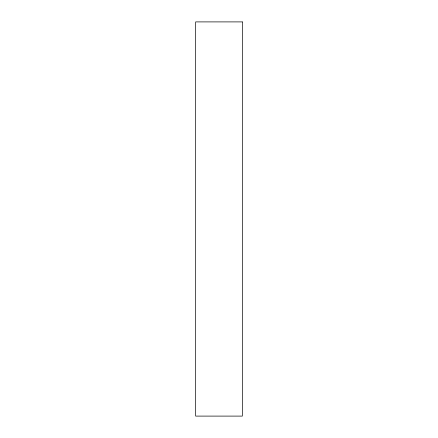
<?xml version="1.0" encoding="UTF-8"?>
<svg xmlns="http://www.w3.org/2000/svg" width="438" height="438" viewBox="0 0 438 438"><rect width="100%" height="100%" fill="white"/><g stroke="black" fill="none" stroke-linecap="round" stroke-linejoin="round"><path stroke-width="0.66" d="M242.329 21.9L195.671 21.9L195.671 416.1L242.329 416.1L242.329 21.9"/></g></svg>
